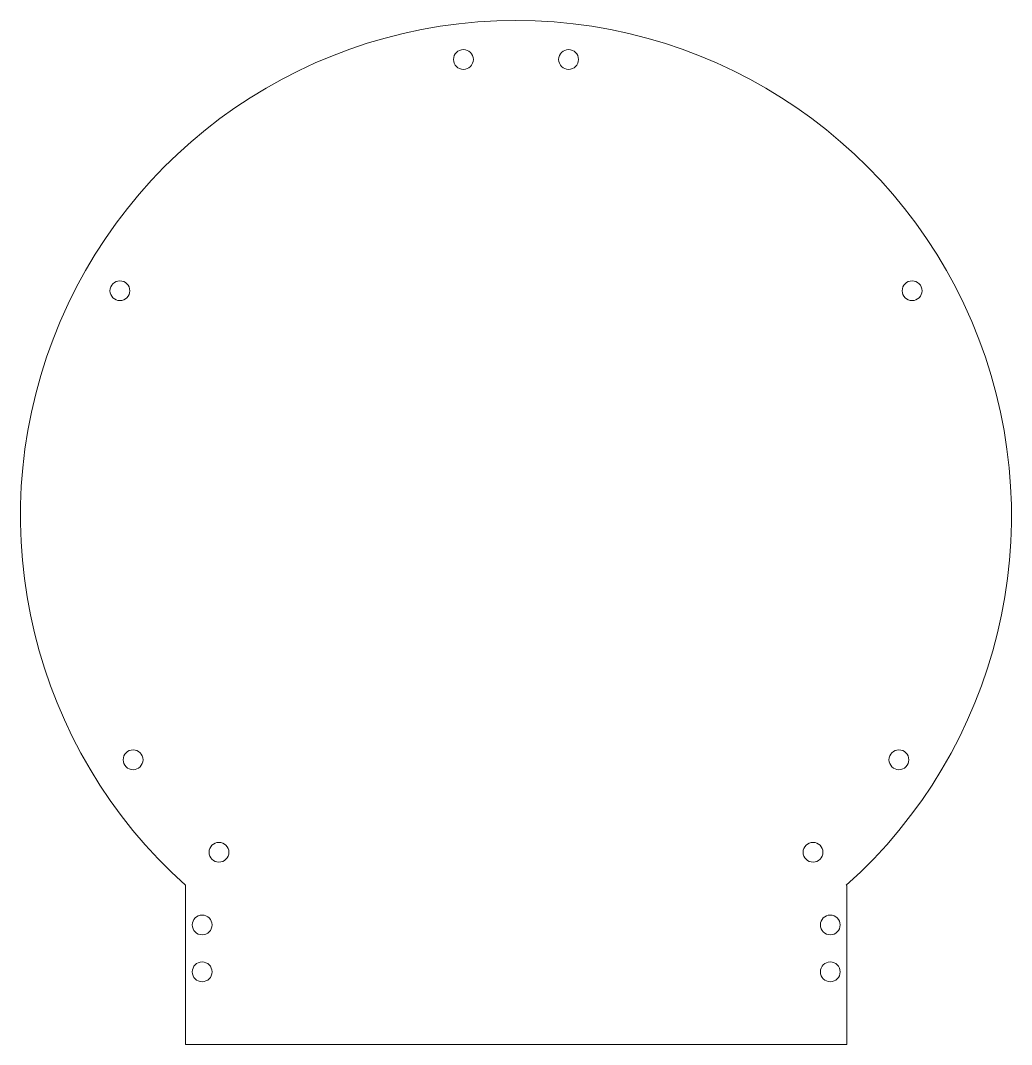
# Model space of a CAD drawing. Header units: millimetres. Extents: x -69 to 81, y 144 to 299.
import ezdxf

# ---------------------------------------------------------------- set-up
doc = ezdxf.new("R2010")
doc.units = ezdxf.units.MM

msp = doc.modelspace()

# ---------------------------------------------------------------- linework, layer by layer
at = {"color": 7, "linetype": 'Continuous', "lineweight": 15}
for p, q in [((-44.5, 168.43), (-44.5, 144.33)), ((55.5, 168.43), (55.57, 168.39)), ((55.57, 168.39), (55.57, 144.33)), ((55.57, 144.33), (-44.5, 144.33))]:
    msp.add_line(p, q, dxfattribs=at)
for centre in [(-2.45, 293.43), (13.46, 293.43), (-54.45, 258.43), (65.46, 258.43), (-52.45, 187.43), (63.46, 187.43), (-39.45, 173.43), (50.46, 173.43), (-42, 162.43), (53.07, 162.43), (-42, 155.33), (53.07, 155.33)]:
    msp.add_circle(centre, 1.5, dxfattribs=at)
msp.add_arc((5.5, 224.33), 75, 311.8103, 228.1897, dxfattribs=at)

doc.saveas('drawing.dxf')
